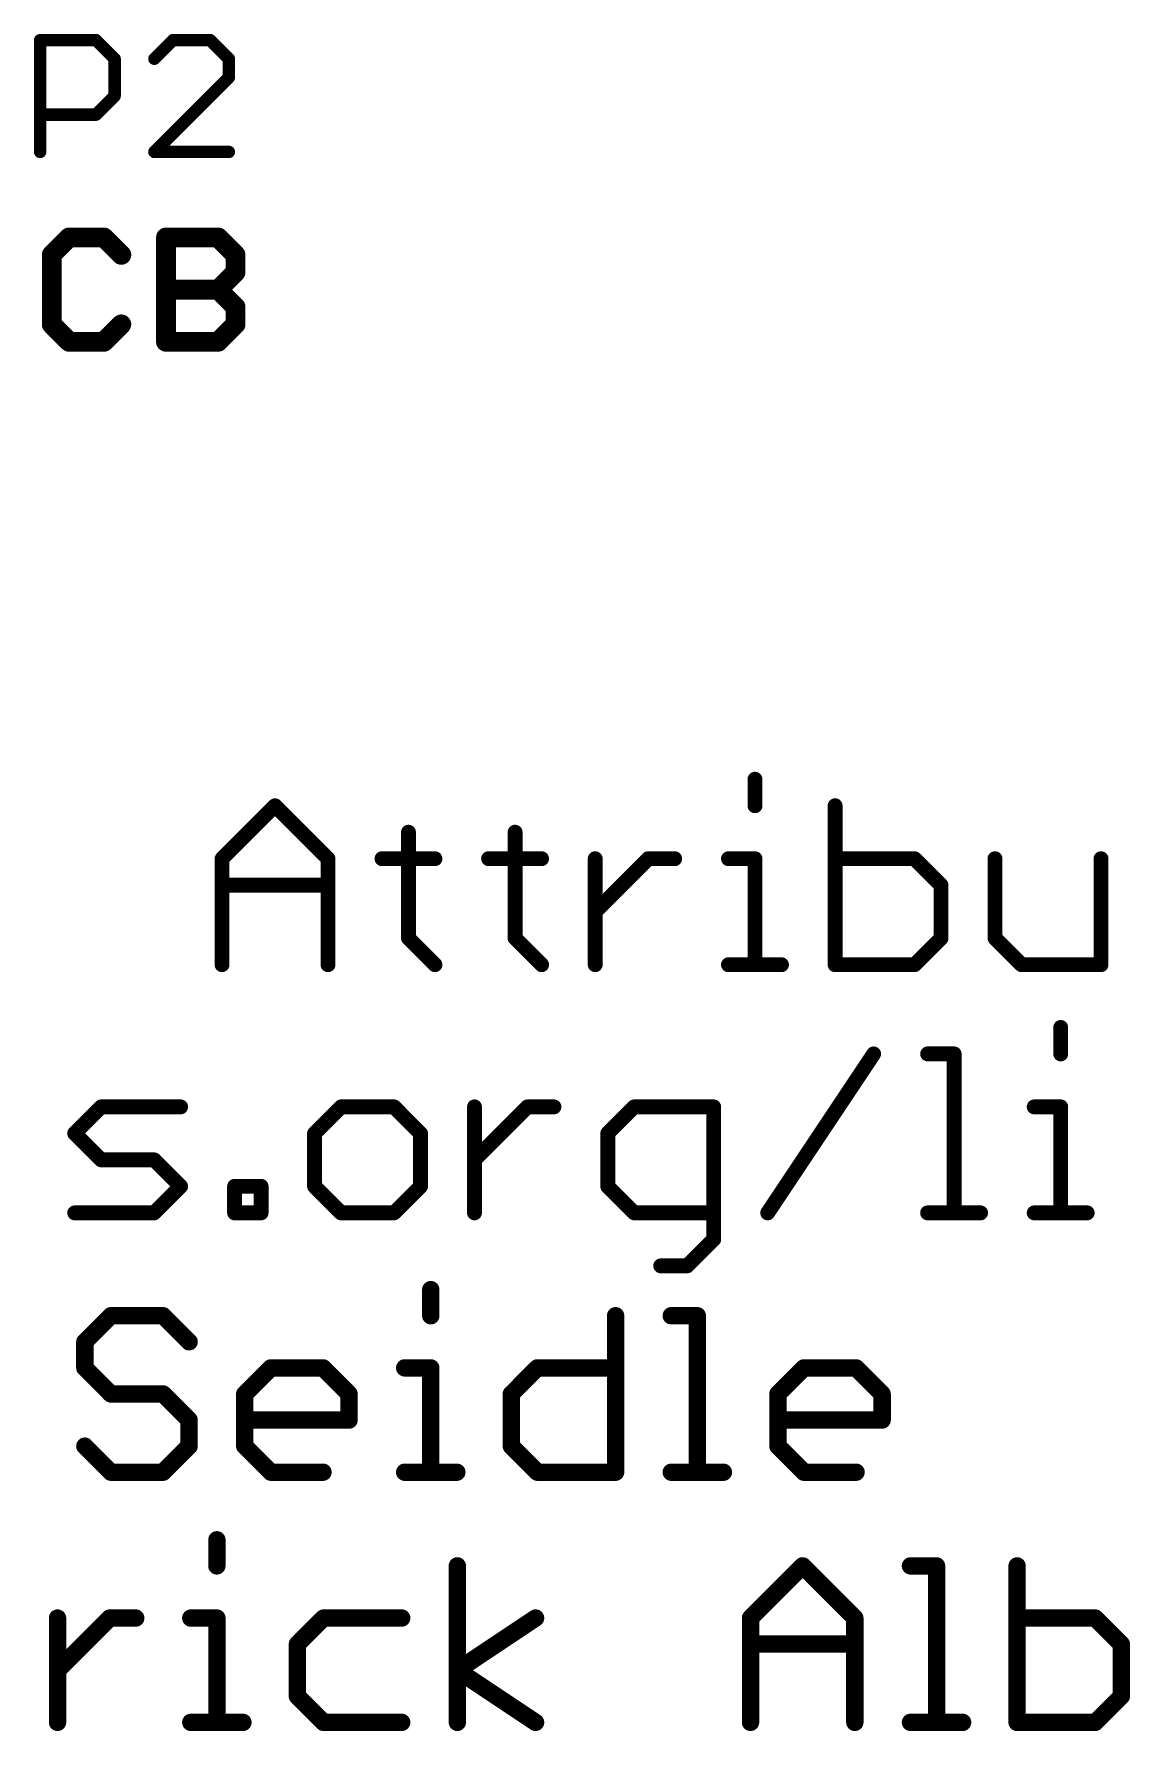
# Model space of a CAD drawing. Extents: x -41 to 66, y -18 to 24.
# Drawn here: x 12.98 to 24.2, y -17.93 to -0.56 of the extents above; entities that cross this region are included whole.
import ezdxf

# ---------------------------------------------------------------- set-up
doc = ezdxf.new("R2010")
doc.units = 0
doc.layers.add('25', color=253, linetype='CONTINUOUS')
doc.layers.add('51', color=53, linetype='CONTINUOUS')

msp = doc.modelspace()

# ---------------------------------------------------------------- linework, layer by layer
at = {"layer": '25', "const_width": 0.0635}
for points in [[(13.0727, -0.6213, 1), (13.0091, -0.6213)], [(13.0409, -0.5896, 1), (13.0409, -0.6531)], [(13.6353, -0.5989, 1), (13.5904, -0.6438)], [(13.6129, -0.6531, 1), (13.6129, -0.5896)], [(14.401, -0.5896, 1), (14.401, -0.6531)], [(14.4234, -0.6438, 1), (14.3785, -0.5989)], [(14.8047, -0.5989, 1), (14.7598, -0.6438)], [(14.7823, -0.6531, 1), (14.7823, -0.5896)], [(13.8353, -0.812, 1), (13.7718, -0.812)], [(13.7811, -0.8344, 1), (13.826, -0.7895)], [(14.1878, -0.7895, 1), (14.2327, -0.8344)], [(15.0047, -0.812, 1), (14.9412, -0.812)], [(14.9505, -0.8344, 1), (14.9954, -0.7895)], [(14.9412, -1.0027, 1), (15.0047, -1.0027)], [(14.9954, -1.0251, 1), (14.9505, -0.9802)], [(13.7718, -1.1933, 1), (13.8353, -1.1933)], [(13.826, -1.2158, 1), (13.7811, -1.1709)], [(13.0409, -1.3522, 1), (13.0409, -1.4157)], [(13.5904, -1.3615, 1), (13.6353, -1.4064)], [(13.6129, -1.4157, 1), (13.6129, -1.3522)], [(13.0091, -1.7653, 1), (13.0727, -1.7653)], [(14.1878, -1.7428, 1), (14.2327, -1.7878)], [(14.2103, -1.7336, 1), (14.2103, -1.7971)], [(14.9729, -1.7971, 1), (14.9729, -1.7336)]]:
    msp.add_lwpolyline(points, format="xyb", dxfattribs=at)
at = {"layer": '25', "const_width": 0.127}
for points in [[(13.0409, -1.7653), (13.0409, -0.6213)], [(13.0409, -0.6213), (13.6129, -0.6213)], [(13.6129, -0.6213), (13.8036, -0.812)], [(14.401, -0.6213), (14.2103, -0.812)], [(14.7823, -0.6213), (14.401, -0.6213)], [(14.9729, -0.812), (14.7823, -0.6213)], [(13.8036, -0.812), (13.8036, -1.1933)], [(14.9729, -1.0027), (14.9729, -0.812)], [(14.2103, -1.7653), (14.9729, -1.0027)], [(13.8036, -1.1933), (13.6129, -1.384)], [(13.6129, -1.384), (13.0409, -1.384)], [(14.9729, -1.7653), (14.2103, -1.7653)]]:
    msp.add_lwpolyline(points, dxfattribs=at)
at = {"layer": '51'}
for points, const_width in [([(13.3378, -2.6407), (13.1599, -2.8186)], 0.2032), ([(13.6937, -2.6407), (13.3378, -2.6407)], 0.2032), ([(13.8717, -2.8186), (13.6937, -2.6407)], 0.2032), ([(14.3293, -3.7084), (14.3293, -2.6407)], 0.2032), ([(14.3293, -2.6407), (14.8631, -2.6407)], 0.2032), ([(14.8631, -2.6407), (15.0411, -2.8186)], 0.2032), ([(13.1599, -2.8186), (13.1599, -3.5305)], 0.2032), ([(15.0411, -2.8186), (15.0411, -2.9966)], 0.2032), ([(15.0411, -2.9966), (14.8631, -3.1745)], 0.2032), ([(14.3293, -3.1745), (14.8631, -3.1745)], 0.2032), ([(14.8631, -3.1745), (15.0411, -3.3525)], 0.2032), ([(15.0411, -3.3525), (15.0411, -3.5305)], 0.2032), ([(13.1599, -3.5305), (13.3378, -3.7084)], 0.2032), ([(13.6937, -3.7084), (13.8717, -3.5305)], 0.2032), ([(15.0411, -3.5305), (14.8631, -3.7084)], 0.2032), ([(13.3378, -3.7084), (13.6937, -3.7084)], 0.2032), ([(14.8631, -3.7084), (14.3293, -3.7084)], 0.2032), ([(20.3586, -8.1856), (20.3586, -8.4568)], 0.1524), ([(14.9031, -8.9991), (15.4454, -8.4568)], 0.1524), ([(15.4454, -8.4568), (15.9878, -8.9991)], 0.1524), ([(21.1789, -8.4568), (21.1789, -10.0838)], 0.1524), ([(16.8114, -8.728), (16.8114, -9.8126)], 0.1524), ([(17.9029, -8.728), (17.9029, -9.8126)], 0.1524), ([(14.9031, -10.0838), (14.9031, -8.9991)], 0.1524), ([(15.9878, -8.9991), (15.9878, -10.0838)], 0.1524), ([(16.5403, -8.9991), (17.0826, -8.9991)], 0.1524), ([(17.6317, -8.9991), (18.174, -8.9991)], 0.1524), ([(18.7231, -10.0838), (18.7231, -8.9991)], 0.1524), ([(18.7231, -9.5415), (19.2655, -8.9991)], 0.1524), ([(19.2655, -8.9991), (19.5366, -8.9991)], 0.1524), ([(20.0874, -8.9991), (20.3586, -8.9991)], 0.1524), ([(20.3586, -8.9991), (20.3586, -10.0838)], 0.1524), ([(21.9924, -8.9991), (21.1789, -8.9991)], 0.1524), ([(22.2635, -9.2703), (21.9924, -8.9991)], 0.1524), ([(22.816, -8.9991), (22.816, -9.8126)], 0.1524), ([(23.9007, -10.0838), (23.9007, -8.9991)], 0.1524), ([(14.9031, -9.2703), (15.9878, -9.2703)], 0.1524), ([(22.2635, -9.8126), (22.2635, -9.2703)], 0.1524), ([(16.8114, -9.8126), (17.0826, -10.0838)], 0.1524), ([(17.9029, -9.8126), (18.174, -10.0838)], 0.1524), ([(21.9924, -10.0838), (22.2635, -9.8126)], 0.1524), ([(22.816, -9.8126), (23.0872, -10.0838)], 0.1524), ([(20.0874, -10.0838), (20.6298, -10.0838)], 0.1524), ([(21.1789, -10.0838), (21.9924, -10.0838)], 0.1524), ([(23.0872, -10.0838), (23.9007, -10.0838)], 0.1524), ([(23.4885, -10.7256), (23.4885, -10.9968)], 0.1524), ([(20.4887, -12.6238), (21.5734, -10.9968)], 0.1524), ([(22.1259, -10.9968), (22.397, -10.9968)], 0.1524), ([(22.397, -10.9968), (22.397, -12.6238)], 0.1524), ([(13.3944, -11.8103), (13.6655, -11.5391)], 0.1524), ([(13.6655, -11.5391), (14.479, -11.5391)], 0.1524), ([(16.1213, -11.5391), (15.8501, -11.8103)], 0.1524), ([(16.6636, -11.5391), (16.1213, -11.5391)], 0.1524), ([(16.9348, -11.8103), (16.6636, -11.5391)], 0.1524), ([(17.4872, -12.6238), (17.4872, -11.5391)], 0.1524), ([(17.4872, -12.0815), (18.0296, -11.5391)], 0.1524), ([(18.0296, -11.5391), (18.3007, -11.5391)], 0.1524), ([(19.1227, -11.5391), (18.8515, -11.8103)], 0.1524), ([(19.9362, -11.5391), (19.1227, -11.5391)], 0.1524), ([(19.9362, -12.895), (19.9362, -11.5391)], 0.1524), ([(23.2173, -11.5391), (23.4885, -11.5391)], 0.1524), ([(23.4885, -11.5391), (23.4885, -12.6238)], 0.1524), ([(13.6655, -12.0815), (13.3944, -11.8103)], 0.1524), ([(15.8501, -11.8103), (15.8501, -12.3526)], 0.1524), ([(16.9348, -12.3526), (16.9348, -11.8103)], 0.1524), ([(18.8515, -11.8103), (18.8515, -12.3526)], 0.1524), ([(14.2079, -12.0815), (13.6655, -12.0815)], 0.1524), ([(14.479, -12.3526), (14.2079, -12.0815)], 0.1524), ([(14.2079, -12.6238), (14.479, -12.3526)], 0.1524), ([(15.0315, -12.6238), (15.0315, -12.3526)], 0.1524), ([(15.0315, -12.3526), (15.3027, -12.3526)], 0.1524), ([(15.3027, -12.3526), (15.3027, -12.6238)], 0.1524), ([(15.8501, -12.3526), (16.1213, -12.6238)], 0.1524), ([(16.6636, -12.6238), (16.9348, -12.3526)], 0.1524), ([(18.8515, -12.3526), (19.1227, -12.6238)], 0.1524), ([(13.3944, -12.6238), (14.2079, -12.6238)], 0.1524), ([(15.3027, -12.6238), (15.0315, -12.6238)], 0.1524), ([(16.1213, -12.6238), (16.6636, -12.6238)], 0.1524), ([(19.1227, -12.6238), (19.9362, -12.6238)], 0.1524), ([(22.1259, -12.6238), (22.6682, -12.6238)], 0.1524), ([(23.2173, -12.6238), (23.7596, -12.6238)], 0.1524), ([(19.665, -13.1661), (19.9362, -12.895)], 0.1524), ([(19.3939, -13.1661), (19.665, -13.1661)], 0.1524), ([(17.0398, -13.4096), (17.0398, -13.6765)], 0.1778), ([(13.7654, -13.6765), (13.4985, -13.9435)], 0.1778), ([(14.2993, -13.6765), (13.7654, -13.6765)], 0.1778), ([(14.5662, -13.9435), (14.2993, -13.6765)], 0.1778), ([(18.932, -13.6765), (18.932, -15.2781)], 0.1778), ([(19.5014, -13.6765), (19.7683, -13.6765)], 0.1778), ([(19.7683, -13.6765), (19.7683, -15.2781)], 0.1778), ([(13.4985, -13.9435), (13.4985, -14.2104)], 0.1778), ([(13.4985, -14.2104), (13.7654, -14.4773)], 0.1778), ([(15.1357, -14.4773), (15.4026, -14.2104)], 0.1778), ([(15.4026, -14.2104), (15.9365, -14.2104)], 0.1778), ([(15.9365, -14.2104), (16.2034, -14.4773)], 0.1778), ([(16.7728, -14.2104), (17.0398, -14.2104)], 0.1778), ([(17.0398, -14.2104), (17.0398, -15.2781)], 0.1778), ([(17.8643, -14.4773), (18.1312, -14.2104)], 0.1778), ([(18.1312, -14.2104), (18.932, -14.2104)], 0.1778), ([(20.5929, -14.4773), (20.8598, -14.2104)], 0.1778), ([(20.8598, -14.2104), (21.3936, -14.2104)], 0.1778), ([(21.3936, -14.2104), (21.6606, -14.4773)], 0.1778), ([(13.7654, -14.4773), (14.2993, -14.4773)], 0.1778), ([(14.2993, -14.4773), (14.5662, -14.7442)], 0.1778), ([(15.1357, -15.0112), (15.1357, -14.4773)], 0.1778), ([(16.2034, -14.4773), (16.2034, -14.7442)], 0.1778), ([(17.8643, -15.0112), (17.8643, -14.4773)], 0.1778), ([(20.5929, -15.0112), (20.5929, -14.4773)], 0.1778), ([(21.6606, -14.4773), (21.6606, -14.7442)], 0.1778), ([(14.5662, -14.7442), (14.5662, -15.0112)], 0.1778), ([(16.2034, -14.7442), (15.1357, -14.7442)], 0.1778), ([(21.6606, -14.7442), (20.5929, -14.7442)], 0.1778), ([(13.7654, -15.2781), (13.4985, -15.0112)], 0.1778), ([(14.5662, -15.0112), (14.2993, -15.2781)], 0.1778), ([(15.4026, -15.2781), (15.1357, -15.0112)], 0.1778), ([(18.1312, -15.2781), (17.8643, -15.0112)], 0.1778), ([(20.8598, -15.2781), (20.5929, -15.0112)], 0.1778), ([(14.2993, -15.2781), (13.7654, -15.2781)], 0.1778), ([(15.9365, -15.2781), (15.4026, -15.2781)], 0.1778), ([(16.7728, -15.2781), (17.3067, -15.2781)], 0.1778), ([(18.932, -15.2781), (18.1312, -15.2781)], 0.1778), ([(19.5014, -15.2781), (20.0353, -15.2781)], 0.1778), ([(21.3936, -15.2781), (20.8598, -15.2781)], 0.1778), ([(14.8501, -15.9699), (14.8501, -16.2369)], 0.1778), ([(17.3117, -17.8384), (17.3117, -16.2369)], 0.1778), ([(20.3132, -16.7707), (20.847, -16.2369)], 0.1778), ([(20.847, -16.2369), (21.3809, -16.7707)], 0.1778), ([(21.9503, -16.2369), (22.2173, -16.2369)], 0.1778), ([(22.2173, -16.2369), (22.2173, -17.8384)], 0.1778), ([(23.0418, -16.2369), (23.0418, -17.8384)], 0.1778), ([(13.2188, -17.8384), (13.2188, -16.7707)], 0.1778), ([(13.2188, -17.3046), (13.7527, -16.7707)], 0.1778), ([(13.7527, -16.7707), (14.0196, -16.7707)], 0.1778), ([(14.5831, -16.7707), (14.8501, -16.7707)], 0.1778), ([(14.8501, -16.7707), (14.8501, -17.8384)], 0.1778), ([(15.9415, -16.7707), (15.6746, -17.0376)], 0.1778), ([(16.7423, -16.7707), (15.9415, -16.7707)], 0.1778), ([(17.3117, -17.3046), (18.1125, -16.7707)], 0.1778), ([(20.3132, -17.8384), (20.3132, -16.7707)], 0.1778), ([(21.3809, -16.7707), (21.3809, -17.8384)], 0.1778), ([(23.8426, -16.7707), (23.0418, -16.7707)], 0.1778), ([(24.1095, -17.0376), (23.8426, -16.7707)], 0.1778), ([(15.6746, -17.0376), (15.6746, -17.5715)], 0.1778), ([(20.3132, -17.0376), (21.3809, -17.0376)], 0.1778), ([(24.1095, -17.5715), (24.1095, -17.0376)], 0.1778), ([(18.1125, -17.8384), (17.3117, -17.3046)], 0.1778), ([(15.6746, -17.5715), (15.9415, -17.8384)], 0.1778), ([(23.8426, -17.8384), (24.1095, -17.5715)], 0.1778), ([(14.5831, -17.8384), (15.117, -17.8384)], 0.1778), ([(15.9415, -17.8384), (16.7423, -17.8384)], 0.1778), ([(21.9503, -17.8384), (22.4842, -17.8384)], 0.1778), ([(23.0418, -17.8384), (23.8426, -17.8384)], 0.1778)]:
    msp.add_lwpolyline(points, dxfattribs=dict(at, const_width=const_width))
for points, const_width in [([(13.3378, -2.5899, 1), (13.3378, -2.6915)], 0.1016), ([(13.3737, -2.6766, 1), (13.3019, -2.6048)], 0.1016), ([(13.7296, -2.6048, 1), (13.6578, -2.6766)], 0.1016), ([(13.6937, -2.6915, 1), (13.6937, -2.5899)], 0.1016), ([(14.3801, -2.6407, 1), (14.2785, -2.6407)], 0.1016), ([(14.3293, -2.5899, 1), (14.3293, -2.6915)], 0.1016), ([(14.899, -2.6048, 1), (14.8272, -2.6766)], 0.1016), ([(14.8631, -2.6915, 1), (14.8631, -2.5899)], 0.1016), ([(13.1239, -2.7827, 1), (13.1958, -2.8546)], 0.1016), ([(13.2107, -2.8186, 1), (13.1091, -2.8186)], 0.1016), ([(13.8357, -2.8546, 1), (13.9076, -2.7827)], 0.1016), ([(15.0919, -2.8186, 1), (14.9903, -2.8186)], 0.1016), ([(15.0051, -2.8546, 1), (15.077, -2.7827)], 0.1016), ([(14.9903, -2.9966, 1), (15.0919, -2.9966)], 0.1016), ([(15.077, -3.0325, 1), (15.0051, -2.9607)], 0.1016), ([(14.3293, -3.1237, 1), (14.3293, -3.2253)], 0.1016), ([(14.899, -3.1386, 1), (14.8272, -3.2105)], 0.1016), ([(14.8272, -3.1386, 1), (14.899, -3.2105)], 0.1016), ([(14.8631, -3.2253, 1), (14.8631, -3.1237)], 0.1016), ([(15.0919, -3.3525, 1), (14.9903, -3.3525)], 0.1016), ([(15.0051, -3.3884, 1), (15.077, -3.3166)], 0.1016), ([(13.1958, -3.4945, 1), (13.1239, -3.5664)], 0.1016), ([(13.9076, -3.5664, 1), (13.8357, -3.4945)], 0.1016), ([(15.077, -3.5664, 1), (15.0051, -3.4945)], 0.1016), ([(13.1091, -3.5305, 1), (13.2107, -3.5305)], 0.1016), ([(13.3378, -3.6576, 1), (13.3378, -3.7592)], 0.1016), ([(13.3019, -3.7443, 1), (13.3737, -3.6725)], 0.1016), ([(13.6578, -3.6725, 1), (13.7296, -3.7443)], 0.1016), ([(13.6937, -3.7592, 1), (13.6937, -3.6576)], 0.1016), ([(14.3293, -3.6576, 1), (14.3293, -3.7592)], 0.1016), ([(14.8272, -3.6725, 1), (14.899, -3.7443)], 0.1016), ([(14.8631, -3.7592, 1), (14.8631, -3.6576)], 0.1016), ([(14.9903, -3.5305, 1), (15.0919, -3.5305)], 0.1016), ([(14.2785, -3.7084, 1), (14.3801, -3.7084)], 0.1016), ([(20.3967, -8.1856, 1), (20.3205, -8.1856)], 0.0762), ([(15.4724, -8.4299, 1), (15.4185, -8.4838)], 0.0762), ([(15.4724, -8.4838, 1), (15.4185, -8.4299)], 0.0762), ([(20.3205, -8.4568, 1), (20.3967, -8.4568)], 0.0762), ([(21.217, -8.4568, 1), (21.1408, -8.4568)], 0.0762), ([(16.8495, -8.728, 1), (16.7733, -8.728)], 0.0762), ([(17.941, -8.728, 1), (17.8648, -8.728)], 0.0762), ([(14.9412, -8.9991, 1), (14.865, -8.9991)], 0.0762), ([(14.8762, -8.9722, 1), (14.9301, -9.0261)], 0.0762), ([(16.0259, -8.9991, 1), (15.9497, -8.9991)], 0.0762), ([(15.9608, -9.0261, 1), (16.0147, -8.9722)], 0.0762), ([(16.5403, -8.961, 1), (16.5403, -9.0372)], 0.0762), ([(17.0826, -9.0372, 1), (17.0826, -8.961)], 0.0762), ([(17.6317, -8.961, 1), (17.6317, -9.0372)], 0.0762), ([(18.174, -9.0372, 1), (18.174, -8.961)], 0.0762), ([(18.7612, -8.9991, 1), (18.685, -8.9991)], 0.0762), ([(19.2655, -8.961, 1), (19.2655, -9.0372)], 0.0762), ([(19.2924, -9.0261, 1), (19.2385, -8.9722)], 0.0762), ([(19.5366, -9.0372, 1), (19.5366, -8.961)], 0.0762), ([(20.0874, -8.961, 1), (20.0874, -9.0372)], 0.0762), ([(20.3967, -8.9991, 1), (20.3205, -8.9991)], 0.0762), ([(20.3586, -9.0372, 1), (20.3586, -8.961)], 0.0762), ([(21.1789, -8.961, 1), (21.1789, -9.0372)], 0.0762), ([(22.0193, -8.9722, 1), (21.9654, -9.0261)], 0.0762), ([(21.9924, -9.0372, 1), (21.9924, -8.961)], 0.0762), ([(22.8541, -8.9991, 1), (22.7779, -8.9991)], 0.0762), ([(23.9388, -8.9991, 1), (23.8626, -8.9991)], 0.0762), ([(14.9031, -9.2322, 1), (14.9031, -9.3084)], 0.0762), ([(15.9878, -9.3084, 1), (15.9878, -9.2322)], 0.0762), ([(22.3016, -9.2703, 1), (22.2254, -9.2703)], 0.0762), ([(22.2366, -9.2972, 1), (22.2905, -9.2434)], 0.0762), ([(18.6962, -9.5145, 1), (18.7501, -9.5684)], 0.0762), ([(16.8384, -9.7857, 1), (16.7845, -9.8396)], 0.0762), ([(16.7733, -9.8126, 1), (16.8495, -9.8126)], 0.0762), ([(17.9298, -9.7857, 1), (17.8759, -9.8396)], 0.0762), ([(17.8648, -9.8126, 1), (17.941, -9.8126)], 0.0762), ([(22.2254, -9.8126, 1), (22.3016, -9.8126)], 0.0762), ([(22.2905, -9.8396, 1), (22.2366, -9.7857)], 0.0762), ([(22.843, -9.7857, 1), (22.7891, -9.8396)], 0.0762), ([(22.7779, -9.8126, 1), (22.8541, -9.8126)], 0.0762), ([(14.865, -10.0838, 1), (14.9412, -10.0838)], 0.0762), ([(15.9497, -10.0838, 1), (16.0259, -10.0838)], 0.0762), ([(17.0557, -10.1107, 1), (17.1095, -10.0569)], 0.0762), ([(18.1471, -10.1107, 1), (18.201, -10.0569)], 0.0762), ([(18.685, -10.0838, 1), (18.7612, -10.0838)], 0.0762), ([(20.0874, -10.0457, 1), (20.0874, -10.1219)], 0.0762), ([(20.3205, -10.0838, 1), (20.3967, -10.0838)], 0.0762), ([(20.6298, -10.1219, 1), (20.6298, -10.0457)], 0.0762), ([(21.1789, -10.0457, 1), (21.1789, -10.1219)], 0.0762), ([(21.1408, -10.0838, 1), (21.217, -10.0838)], 0.0762), ([(21.9654, -10.0569, 1), (22.0193, -10.1107)], 0.0762), ([(21.9924, -10.1219, 1), (21.9924, -10.0457)], 0.0762), ([(23.0872, -10.0457, 1), (23.0872, -10.1219)], 0.0762), ([(23.0603, -10.1107, 1), (23.1141, -10.0569)], 0.0762), ([(23.8626, -10.0838, 1), (23.9388, -10.0838)], 0.0762), ([(23.9007, -10.1219, 1), (23.9007, -10.0457)], 0.0762), ([(23.5266, -10.7256, 1), (23.4504, -10.7256)], 0.0762), ([(21.6051, -11.0179, 1), (21.5417, -10.9757)], 0.0762), ([(22.1259, -10.9587, 1), (22.1259, -11.0349)], 0.0762), ([(22.4351, -10.9968, 1), (22.3589, -10.9968)], 0.0762), ([(22.397, -11.0349, 1), (22.397, -10.9587)], 0.0762), ([(23.4504, -10.9968, 1), (23.5266, -10.9968)], 0.0762), ([(13.6655, -11.501, 1), (13.6655, -11.5772)], 0.0762), ([(13.6925, -11.5661, 1), (13.6386, -11.5122)], 0.0762), ([(14.479, -11.5772, 1), (14.479, -11.501)], 0.0762), ([(16.1213, -11.501, 1), (16.1213, -11.5772)], 0.0762), ([(16.1482, -11.5661, 1), (16.0943, -11.5122)], 0.0762), ([(16.6905, -11.5122, 1), (16.6366, -11.5661)], 0.0762), ([(16.6636, -11.5772, 1), (16.6636, -11.501)], 0.0762), ([(17.5253, -11.5391, 1), (17.4491, -11.5391)], 0.0762), ([(18.0296, -11.501, 1), (18.0296, -11.5772)], 0.0762), ([(18.0565, -11.5661, 1), (18.0026, -11.5122)], 0.0762), ([(18.3007, -11.5772, 1), (18.3007, -11.501)], 0.0762), ([(19.1227, -11.501, 1), (19.1227, -11.5772)], 0.0762), ([(19.1497, -11.5661, 1), (19.0958, -11.5122)], 0.0762), ([(19.9743, -11.5391, 1), (19.8981, -11.5391)], 0.0762), ([(19.9362, -11.5772, 1), (19.9362, -11.501)], 0.0762), ([(23.2173, -11.501, 1), (23.2173, -11.5772)], 0.0762), ([(23.5266, -11.5391, 1), (23.4504, -11.5391)], 0.0762), ([(23.4885, -11.5772, 1), (23.4885, -11.501)], 0.0762), ([(13.4213, -11.7834, 1), (13.3674, -11.8372)], 0.0762), ([(13.3674, -11.7834, 1), (13.4213, -11.8372)], 0.0762), ([(15.8882, -11.8103, 1), (15.812, -11.8103)], 0.0762), ([(15.8232, -11.7834, 1), (15.877, -11.8372)], 0.0762), ([(16.9729, -11.8103, 1), (16.8967, -11.8103)], 0.0762), ([(16.9078, -11.8372, 1), (16.9617, -11.7834)], 0.0762), ([(18.8896, -11.8103, 1), (18.8134, -11.8103)], 0.0762), ([(18.8246, -11.7834, 1), (18.8785, -11.8372)], 0.0762), ([(13.6655, -12.0434, 1), (13.6655, -12.1196)], 0.0762), ([(13.6386, -12.1084, 1), (13.6925, -12.0545)], 0.0762), ([(14.2348, -12.0545, 1), (14.1809, -12.1084)], 0.0762), ([(14.2079, -12.1196, 1), (14.2079, -12.0434)], 0.0762), ([(17.4603, -12.0545, 1), (17.5142, -12.1084)], 0.0762), ([(14.506, -12.3796, 1), (14.4521, -12.3257)], 0.0762), ([(14.4521, -12.3796, 1), (14.506, -12.3257)], 0.0762), ([(15.0696, -12.3526, 1), (14.9934, -12.3526)], 0.0762), ([(15.0315, -12.3145, 1), (15.0315, -12.3907)], 0.0762), ([(15.3408, -12.3526, 1), (15.2646, -12.3526)], 0.0762), ([(15.3027, -12.3907, 1), (15.3027, -12.3145)], 0.0762), ([(15.877, -12.3257, 1), (15.8232, -12.3796)], 0.0762), ([(15.812, -12.3526, 1), (15.8882, -12.3526)], 0.0762), ([(16.8967, -12.3526, 1), (16.9729, -12.3526)], 0.0762), ([(16.9617, -12.3796, 1), (16.9078, -12.3257)], 0.0762), ([(18.8785, -12.3257, 1), (18.8246, -12.3796)], 0.0762), ([(18.8134, -12.3526, 1), (18.8896, -12.3526)], 0.0762), ([(13.3944, -12.5857, 1), (13.3944, -12.6619)], 0.0762), ([(14.1809, -12.5969, 1), (14.2348, -12.6507)], 0.0762), ([(14.2079, -12.6619, 1), (14.2079, -12.5857)], 0.0762), ([(15.0315, -12.5857, 1), (15.0315, -12.6619)], 0.0762), ([(14.9934, -12.6238, 1), (15.0696, -12.6238)], 0.0762), ([(15.2646, -12.6238, 1), (15.3408, -12.6238)], 0.0762), ([(15.3027, -12.6619, 1), (15.3027, -12.5857)], 0.0762), ([(16.1213, -12.5857, 1), (16.1213, -12.6619)], 0.0762), ([(16.0943, -12.6507, 1), (16.1482, -12.5969)], 0.0762), ([(16.6366, -12.5969, 1), (16.6905, -12.6507)], 0.0762), ([(16.6636, -12.6619, 1), (16.6636, -12.5857)], 0.0762), ([(17.4491, -12.6238, 1), (17.5253, -12.6238)], 0.0762), ([(19.1227, -12.5857, 1), (19.1227, -12.6619)], 0.0762), ([(19.0958, -12.6507, 1), (19.1497, -12.5969)], 0.0762), ([(19.9362, -12.6619, 1), (19.9362, -12.5857)], 0.0762), ([(20.457, -12.6027, 1), (20.5204, -12.6449)], 0.0762), ([(22.1259, -12.5857, 1), (22.1259, -12.6619)], 0.0762), ([(22.3589, -12.6238, 1), (22.4351, -12.6238)], 0.0762), ([(22.6682, -12.6619, 1), (22.6682, -12.5857)], 0.0762), ([(23.2173, -12.5857, 1), (23.2173, -12.6619)], 0.0762), ([(23.4504, -12.6238, 1), (23.5266, -12.6238)], 0.0762), ([(23.7596, -12.6619, 1), (23.7596, -12.5857)], 0.0762), ([(19.9631, -12.9219, 1), (19.9093, -12.868)], 0.0762), ([(19.8981, -12.895, 1), (19.9743, -12.895)], 0.0762), ([(19.3939, -13.128, 1), (19.3939, -13.2042)], 0.0762), ([(19.6381, -13.1392, 1), (19.692, -13.1931)], 0.0762), ([(19.665, -13.2042, 1), (19.665, -13.128)], 0.0762), ([(17.0842, -13.4096, 1), (16.9953, -13.4096)], 0.0889), ([(13.7654, -13.6321, 1), (13.7654, -13.721)], 0.0889), ([(13.7969, -13.708, 1), (13.734, -13.6451)], 0.0889), ([(14.3307, -13.6451, 1), (14.2679, -13.708)], 0.0889), ([(14.2993, -13.721, 1), (14.2993, -13.6321)], 0.0889), ([(16.9953, -13.6765, 1), (17.0842, -13.6765)], 0.0889), ([(18.9764, -13.6765, 1), (18.8875, -13.6765)], 0.0889), ([(19.5014, -13.6321, 1), (19.5014, -13.721)], 0.0889), ([(19.8128, -13.6765, 1), (19.7239, -13.6765)], 0.0889), ([(19.7683, -13.721, 1), (19.7683, -13.6321)], 0.0889), ([(13.4671, -13.912, 1), (13.5299, -13.9749)], 0.0889), ([(13.543, -13.9435, 1), (13.4541, -13.9435)], 0.0889), ([(14.5348, -13.9749, 1), (14.5977, -13.912)], 0.0889), ([(13.5299, -14.179, 1), (13.4671, -14.2418)], 0.0889), ([(13.4541, -14.2104, 1), (13.543, -14.2104)], 0.0889), ([(15.4026, -14.1659, 1), (15.4026, -14.2548)], 0.0889), ([(15.434, -14.2418, 1), (15.3712, -14.179)], 0.0889), ([(15.9679, -14.179, 1), (15.905, -14.2418)], 0.0889), ([(15.9365, -14.2548, 1), (15.9365, -14.1659)], 0.0889), ([(16.7728, -14.1659, 1), (16.7728, -14.2548)], 0.0889), ([(17.0842, -14.2104, 1), (16.9953, -14.2104)], 0.0889), ([(17.0398, -14.2548, 1), (17.0398, -14.1659)], 0.0889), ([(18.1312, -14.1659, 1), (18.1312, -14.2548)], 0.0889), ([(18.1626, -14.2418, 1), (18.0998, -14.179)], 0.0889), ([(18.932, -14.2548, 1), (18.932, -14.1659)], 0.0889), ([(20.8598, -14.1659, 1), (20.8598, -14.2548)], 0.0889), ([(20.8912, -14.2418, 1), (20.8284, -14.179)], 0.0889), ([(21.4251, -14.179, 1), (21.3622, -14.2418)], 0.0889), ([(21.3936, -14.2548, 1), (21.3936, -14.1659)], 0.0889), ([(13.7654, -14.4329, 1), (13.7654, -14.5218)], 0.0889), ([(13.734, -14.5087, 1), (13.7969, -14.4459)], 0.0889), ([(14.3307, -14.4459, 1), (14.2679, -14.5087)], 0.0889), ([(14.2993, -14.5218, 1), (14.2993, -14.4329)], 0.0889), ([(15.1801, -14.4773, 1), (15.0912, -14.4773)], 0.0889), ([(15.1042, -14.4459, 1), (15.1671, -14.5087)], 0.0889), ([(16.2478, -14.4773, 1), (16.1589, -14.4773)], 0.0889), ([(16.172, -14.5087, 1), (16.2348, -14.4459)], 0.0889), ([(17.9087, -14.4773, 1), (17.8198, -14.4773)], 0.0889), ([(17.8328, -14.4459, 1), (17.8957, -14.5087)], 0.0889), ([(20.6373, -14.4773, 1), (20.5484, -14.4773)], 0.0889), ([(20.5614, -14.4459, 1), (20.6243, -14.5087)], 0.0889), ([(21.705, -14.4773, 1), (21.6161, -14.4773)], 0.0889), ([(21.6291, -14.5087, 1), (21.692, -14.4459)], 0.0889), ([(14.6107, -14.7442, 1), (14.5218, -14.7442)], 0.0889), ([(14.5348, -14.7757, 1), (14.5977, -14.7128)], 0.0889), ([(15.1357, -14.6998, 1), (15.1357, -14.7887)], 0.0889), ([(16.1589, -14.7442, 1), (16.2478, -14.7442)], 0.0889), ([(16.2034, -14.7887, 1), (16.2034, -14.6998)], 0.0889), ([(20.5929, -14.6998, 1), (20.5929, -14.7887)], 0.0889), ([(21.6161, -14.7442, 1), (21.705, -14.7442)], 0.0889), ([(21.6606, -14.7887, 1), (21.6606, -14.6998)], 0.0889), ([(13.5299, -14.9797, 1), (13.4671, -15.0426)], 0.0889), ([(14.5977, -15.0426, 1), (14.5348, -14.9797)], 0.0889), ([(15.1671, -14.9797, 1), (15.1042, -15.0426)], 0.0889), ([(17.8957, -14.9797, 1), (17.8328, -15.0426)], 0.0889), ([(20.6243, -14.9797, 1), (20.5614, -15.0426)], 0.0889), ([(14.5218, -15.0112, 1), (14.6107, -15.0112)], 0.0889), ([(15.0912, -15.0112, 1), (15.1801, -15.0112)], 0.0889), ([(17.8198, -15.0112, 1), (17.9087, -15.0112)], 0.0889), ([(20.5484, -15.0112, 1), (20.6373, -15.0112)], 0.0889), ([(13.7654, -15.2337, 1), (13.7654, -15.3225)], 0.0889), ([(13.734, -15.3095, 1), (13.7969, -15.2467)], 0.0889), ([(14.2679, -15.2467, 1), (14.3307, -15.3095)], 0.0889), ([(14.2993, -15.3225, 1), (14.2993, -15.2337)], 0.0889), ([(15.4026, -15.2337, 1), (15.4026, -15.3225)], 0.0889), ([(15.3712, -15.3095, 1), (15.434, -15.2467)], 0.0889), ([(15.9365, -15.3225, 1), (15.9365, -15.2337)], 0.0889), ([(16.7728, -15.2337, 1), (16.7728, -15.3225)], 0.0889), ([(16.9953, -15.2781, 1), (17.0842, -15.2781)], 0.0889), ([(17.3067, -15.3225, 1), (17.3067, -15.2337)], 0.0889), ([(18.1312, -15.2337, 1), (18.1312, -15.3225)], 0.0889), ([(18.0998, -15.3095, 1), (18.1626, -15.2467)], 0.0889), ([(18.8875, -15.2781, 1), (18.9764, -15.2781)], 0.0889), ([(18.932, -15.3225, 1), (18.932, -15.2337)], 0.0889), ([(19.5014, -15.2337, 1), (19.5014, -15.3225)], 0.0889), ([(19.7239, -15.2781, 1), (19.8128, -15.2781)], 0.0889), ([(20.0353, -15.3225, 1), (20.0353, -15.2337)], 0.0889), ([(20.8598, -15.2337, 1), (20.8598, -15.3225)], 0.0889), ([(20.8284, -15.3095, 1), (20.8912, -15.2467)], 0.0889), ([(21.3936, -15.3225, 1), (21.3936, -15.2337)], 0.0889), ([(14.8945, -15.9699, 1), (14.8056, -15.9699)], 0.0889), ([(17.3562, -16.2369, 1), (17.2673, -16.2369)], 0.0889), ([(20.8785, -16.2054, 1), (20.8156, -16.2683)], 0.0889), ([(20.8785, -16.2683, 1), (20.8156, -16.2054)], 0.0889), ([(21.9503, -16.1924, 1), (21.9503, -16.2813)], 0.0889), ([(22.2617, -16.2369, 1), (22.1728, -16.2369)], 0.0889), ([(22.2173, -16.2813, 1), (22.2173, -16.1924)], 0.0889), ([(23.0862, -16.2369, 1), (22.9973, -16.2369)], 0.0889), ([(14.8056, -16.2369, 1), (14.8945, -16.2369)], 0.0889), ([(13.2633, -16.7707, 1), (13.1744, -16.7707)], 0.0889), ([(13.7527, -16.7263, 1), (13.7527, -16.8152)], 0.0889), ([(13.7841, -16.8021, 1), (13.7213, -16.7393)], 0.0889), ([(14.0196, -16.8152, 1), (14.0196, -16.7263)], 0.0889), ([(14.5831, -16.7263, 1), (14.5831, -16.8152)], 0.0889), ([(14.8945, -16.7707, 1), (14.8056, -16.7707)], 0.0889), ([(14.8501, -16.8152, 1), (14.8501, -16.7263)], 0.0889), ([(15.9415, -16.7263, 1), (15.9415, -16.8152)], 0.0889), ([(15.9729, -16.8021, 1), (15.9101, -16.7393)], 0.0889), ([(16.7423, -16.8152, 1), (16.7423, -16.7263)], 0.0889), ([(18.1372, -16.8077, 1), (18.0879, -16.7337)], 0.0889), ([(20.3576, -16.7707, 1), (20.2687, -16.7707)], 0.0889), ([(20.2818, -16.7393, 1), (20.3446, -16.8021)], 0.0889), ([(21.4254, -16.7707, 1), (21.3365, -16.7707)], 0.0889), ([(21.3495, -16.8021, 1), (21.4123, -16.7393)], 0.0889), ([(23.0418, -16.7263, 1), (23.0418, -16.8152)], 0.0889), ([(23.874, -16.7393, 1), (23.8111, -16.8021)], 0.0889), ([(23.8426, -16.8152, 1), (23.8426, -16.7263)], 0.0889), ([(15.719, -17.0376, 1), (15.6301, -17.0376)], 0.0889), ([(15.6432, -17.0062, 1), (15.706, -17.0691)], 0.0889), ([(20.3132, -16.9932, 1), (20.3132, -17.0821)], 0.0889), ([(21.3809, -17.0821, 1), (21.3809, -16.9932)], 0.0889), ([(24.1539, -17.0376, 1), (24.065, -17.0376)], 0.0889), ([(24.0781, -17.0691, 1), (24.1409, -17.0062)], 0.0889), ([(13.1874, -17.2731, 1), (13.2503, -17.336)], 0.0889), ([(17.3364, -17.2676, 1), (17.2871, -17.3415)], 0.0889), ([(17.2871, -17.2676, 1), (17.3364, -17.3415)], 0.0889), ([(15.706, -17.5401, 1), (15.6432, -17.6029)], 0.0889), ([(15.6301, -17.5715, 1), (15.719, -17.5715)], 0.0889), ([(24.065, -17.5715, 1), (24.1539, -17.5715)], 0.0889), ([(24.1409, -17.6029, 1), (24.0781, -17.5401)], 0.0889), ([(13.1744, -17.8384, 1), (13.2633, -17.8384)], 0.0889), ([(14.5831, -17.794, 1), (14.5831, -17.8829)], 0.0889), ([(14.8056, -17.8384, 1), (14.8945, -17.8384)], 0.0889), ([(15.117, -17.8829, 1), (15.117, -17.794)], 0.0889), ([(15.9415, -17.794, 1), (15.9415, -17.8829)], 0.0889), ([(15.9101, -17.8698, 1), (15.9729, -17.807)], 0.0889), ([(16.7423, -17.8829, 1), (16.7423, -17.794)], 0.0889), ([(17.2673, -17.8384, 1), (17.3562, -17.8384)], 0.0889), ([(18.0879, -17.8754, 1), (18.1372, -17.8014)], 0.0889), ([(20.2687, -17.8384, 1), (20.3576, -17.8384)], 0.0889), ([(21.3365, -17.8384, 1), (21.4254, -17.8384)], 0.0889), ([(21.9503, -17.794, 1), (21.9503, -17.8829)], 0.0889), ([(22.1728, -17.8384, 1), (22.2617, -17.8384)], 0.0889), ([(22.4842, -17.8829, 1), (22.4842, -17.794)], 0.0889), ([(22.9973, -17.8384, 1), (23.0862, -17.8384)], 0.0889), ([(23.0418, -17.794, 1), (23.0418, -17.8829)], 0.0889), ([(23.8111, -17.807, 1), (23.874, -17.8698)], 0.0889), ([(23.8426, -17.8829, 1), (23.8426, -17.794)], 0.0889)]:
    msp.add_lwpolyline(points, format="xyb", dxfattribs=dict(at, const_width=const_width))

doc.saveas('drawing.dxf')
